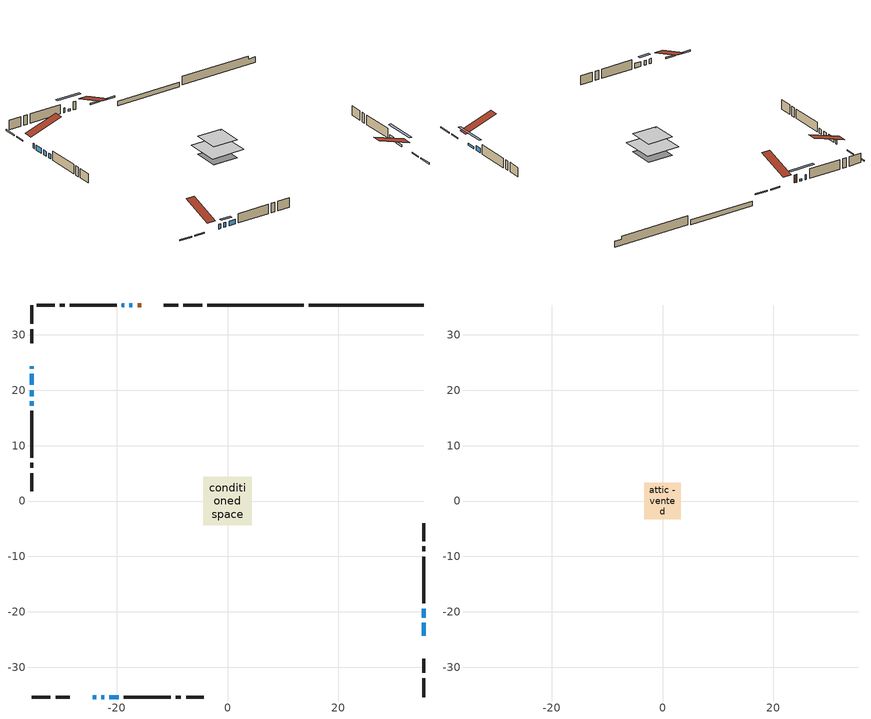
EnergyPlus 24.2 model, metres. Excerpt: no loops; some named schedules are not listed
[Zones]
conditioned space
 floor outside (Floor1 construction): -0.46,-0.46 -0.46,0.46 0.46,0.46 0.46,-0.46 z1.65
 floor adiabatic (Floor4 construction): -2.87,-2.87 -2.87,2.87 2.87,2.87 2.87,-2.87 z1.65
 floor adiabatic (AdiabaticFloorConstruction): -4.42,-4.42 -4.42,4.42 4.42,4.42 4.42,-4.42 z1.65
 floor foundation (Slab1 construction): -3.34,-3.34 -3.34,3.34 3.34,3.34 3.34,-3.34 z-0.61
 floor foundation (Slab2 construction): -2.87,-2.87 -2.87,2.87 2.87,2.87 2.87,-2.87 z-0.86
 wall outside (RimJoist1 construction): -4.56,35.4 -7.98,35.4 / -35.4,-35.4 -31.98,-35.4 / -35.4,35.4 -35.4,31.98 / 35.4,-35.4 35.4,-31.98 z1.65:1.95
 wall outside (RimJoist2 construction): -8.91,35.4 -11.48,35.4 / -31.05,-35.4 -28.48,-35.4 / -35.4,31.05 -35.4,28.48 / 35.4,-31.05 35.4,-28.48 z1.65:1.95
 wall outside (AdiabaticWallConstruction 1): -15.6,35.4 -16.24,35.4 z1.65:3.68
 wall outside (AdiabaticWallConstruction): -35.4,24.35 -35.4,23.89 / -35.4,22.97 -35.4,20.97 / 35.4,-21.09 35.4,-19.44 / -18.66,35.4 -19.05,35.4 / -24.35,-35.4 -23.74,-35.4 / -21.33,-35.4 -19.67,-35.4 / -35.4,20.05 -35.4,18.93 / -35.4,18 -35.4,17.22 z1.65:2.87; 35.4,-24.35 35.4,-22.02 / -17.17,35.4 -17.73,35.4 z1.65:2.21; -22.81,-35.4 -22.25,-35.4 z1.65:2.82
 wall outside (Wall1 construction): -19.98,35.4 -28.46,35.4 / -18.74,-35.4 -10.26,-35.4 / -35.4,16.29 -35.4,7.81 / 35.4,-18.51 35.4,-10.02 z1.65:4.09
 wall outside (Wall2 construction): -29.39,35.4 -30.31,35.4 / -9.33,-35.4 -8.42,-35.4 / -35.4,6.88 -35.4,5.96 / 35.4,-9.09 35.4,-8.18 z1.65:4.09
 wall outside (Wall3 construction): -31.24,35.4 -34.47,35.4 / -7.49,-35.4 -4.26,-35.4 / -35.4,5.04 -35.4,1.81 / 35.4,-7.25 35.4,-4.02 z1.65:4.09
 wall foundation (FoundationWall1 construction): 14.67,35.4,-0.61 14.67,35.4,1.65 33.32,35.4,1.65 33.32,35.4,0.87 35.4,35.4,0.87 35.4,35.4,-0.61
 wall foundation (FoundationWall2 construction): 13.74,35.4 -3.63,35.4 z-0.86:0.34
 window (WindowConstruction 8): -35.4,24.35 -35.4,23.9 z1.65:2.87
 window (WindowConstruction 7): -35.4,22.97 -35.4,20.97 z1.65:2.87
 window (WindowConstruction 9): 35.4,-24.35 35.4,-22.02 z1.65:2.21
 window (WindowConstruction 10): -17.17,35.4 -17.73,35.4 z1.65:2.21
 window (WindowConstruction): 35.4,-21.09 35.4,-19.44 z1.65:2.87
 window (WindowConstruction 1): -18.66,35.4 -19.05,35.4 z1.65:2.87
 window (WindowConstruction 2): -24.35,-35.4 -23.74,-35.4 z1.65:2.87
 window (WindowConstruction 3): -22.81,-35.4 -22.26,-35.4 z1.65:2.82
 window (WindowConstruction 4): -21.33,-35.4 -19.67,-35.4 z1.65:2.87
 window (WindowConstruction 5): -35.4,20.04 -35.4,18.93 z1.65:2.87
 window (WindowConstruction 6): -35.4,18 -35.4,17.22 z1.65:2.87
 door (Door): -15.61,35.4 -16.24,35.4 z1.65:3.68
 ceiling adiabatic (AdiabaticFloorConstruction): 4.42,-4.42 4.42,4.42 -4.42,4.42 -4.42,-4.42 z1.65
attic - vented
 floor to conditioned space (Floor2 construction Reversed): -3.34,-3.34 -3.34,3.34 3.34,3.34 3.34,-3.34 z4.09
 floor to conditioned space (Floor3 construction Reversed): -2.9,-2.9 -2.9,2.9 2.9,2.9 2.9,-2.9 z4.09
 roof outside (Roof1 construction): -14.68,35.4,4.09 -14.68,26.78,6.96 -12.4,26.78,6.96 -12.4,35.4,4.09; -25.28,-35.4,4.09 -25.28,-26.78,6.96 -27.55,-26.78,6.96 -27.55,-35.4,4.09; -35.4,25.28,4.09 -26.78,25.28,6.96 -26.78,27.55,6.96 -35.4,27.55,4.09; 35.4,-25.28,4.09 26.78,-25.28,6.96 26.78,-27.55,6.96 35.4,-27.55,4.09
shading: 35.4,-18.97 35.4,-27.4 36.01,-27.4 36.01,-18.97 z5.26; -20.78,35.4 -14.12,35.4 -14.12,36.01 -20.78,36.01 z5.26; -21.04,-35.4 -24.03,-35.4 -24.03,-36.01 -21.04,-36.01 z4.04
[Building]
Building 1: Terrain=Suburbs
[Site:Location]
Victoria Intl AP_BC: Latitude {deg}=48.65; Longitude {deg}=-123.43; Time Zone {hr}=-8; Elevation {m}=20; Keep Site Location Information=Yes
[Site:GroundTemperature:Shallow]
8.05499, 7.06759, 6.98852, 7.45709, 9.33813, 11.2104, 12.8336, 13.8618, 13.9492, 13.1129, 11.5311, 9.71625
[Site:WaterMainsTemperature]
Calculation Method=Schedule; Temperature Schedule=mains temperature schedule
[Material] Roughness=Rough; Thermal Absorptance=0.9
Name | Thickness {m} | Conductivity {W/m-K} | Density {kg/m3} | Specific Heat {J/kg-K} | Solar Absorptance | Visible Absorptance
asphalt or fiberglass shingles | 0.00635 | 0.162714 | 1121.4 | 1465.45 | 0.4 | 0.4
ceiling loosefill ins | 0.0846667 | 0.0480833 | 16.02 | 1046.75 | 0.7 | 0.7
ceiling stud and cavity | 0.1397 | 0.112058 | 65.682 | 1177.47 | 0.7 | 0.7
ceiling stud and cavity 1 | 0.1397 | 0.112375 | 65.682 | 1177.47 | 0.7 | 0.7
concrete 4.0 in. | 0.1016 | 1.803125 | 2242.8 | 837.4 | 0.7 | 0.7
concrete 8.0 in. | 0.2032 | 1.803125 | 2242.8 | 837.4 | 0.7 | 0.7
door material | 0.04445 | 0.053851 | 512.64 | 1214.23 | 0.7 | 0.7
exterior vertical ins | 0.0401387 | 0.029427 | 32.04 | 1214.23 | 0.7 | 0.7
exterior vertical ins 1 | 0.00108814 | 0.029427 | 32.04 | 1214.23 | 0.7 | 0.7
floor covering | 0.0127 | 0.0433444 | 54.468 | 1339.84 | 0.6 | 0.6
floor covering 1 | 0.0127 | 9.015625 | 54.468 | 1339.84 | 0.6 | 0.6
floor rigid ins | 0.051816 | 0.029427 | 32.04 | 1214.23 | 0.7 | 0.7
floor rigid ins 1; wall rigid ins | 0.512978 | 0.029427 | 32.04 | 1214.23 | 0.7 | 0.7
floor stud and cavity | 0.1397 | 0.578275 | 92.3553 | 1139.71 | 0.7 | 0.7
floor stud and cavity 1 | 0.0889 | 0.214658 | 50.32683 | 1063.81 | 0.7 | 0.7
floor stud and cavity 2 | 0.1397 | 1.75129 | 37.0049 | 1207.88 | 0.7 | 0.7
furniture material conditioned space 1 | 0.1524 | 0.115458 | 640.8 | 1214.23 | 0.6 | 0.6
gypsum board | 0.0127 | 0.160291 | 801 | 837.4 | 0.6 | 0.6
gypsum board 1 | 0.0127 | 0.160291 | 801 | 837.4 | 0.7 | 0.7
osb sheathing 0.5 in. | 0.0127 | 0.115458 | 512.64 | 1214.23 | 0.7 | 0.7
osb sheathing 0.75 in. | 0.01905 | 0.115458 | 512.64 | 1214.23 | 0.7 | 0.7
osb sheathing 2.0 in. | 0.0508 | 0.115458 | 512.64 | 1214.23 | 0.7 | 0.7
rim joist stud and cavity | 0.0508 | 0.0310355 | 125.044 | 1163.47 | 0.6 | 0.6
wall stud and cavity | 0.1397 | 0.104119 | 139.0536 | 1170.24 | 0.7 | 0.7
wall stud and cavity 1 | 0.1397 | 0.112378 | 139.0536 | 1170.24 | 0.7 | 0.7
wall stud and cavity 2 | 0.1397 | 0.102123 | 139.0536 | 1170.24 | 0.7 | 0.7
wall stud and cavity 3 | 0.0889 | 0.380278 | 52.3479 | 1209.89 | 0.7 | 0.7
wall stud and cavity 4 | 0.0889 | 0.391764 | 83.0341 | 1211.67 | 0.7 | 0.7
wood siding | 0.0254 | 0.102417 | 544.68 | 1172.36 | 0.4 | 0.4
wood siding 1; wood siding 2; wood siding 3 | 0.0254 | 0.102417 | 544.68 | 1172.36 | 0.7 | 0.7
[WindowMaterial:SimpleGlazingSystem]
Name | U-Factor {W/m2-K} | Solar Heat Gain Coefficient
WindowMaterial | 5.070454 | 0.65
WindowMaterial 1 | 5.39921 | 0.63
WindowMaterial 10 | 6.40989 | 0.57
WindowMaterial 2 | 5.38785 | 0.63
WindowMaterial 3 | 4.522527 | 0.66
WindowMaterial 4 | 4.0433 | 0.7
WindowMaterial 5 | 4.09497 | 0.69
WindowMaterial 6 | 4.83084 | 0.63
WindowMaterial 7 | 4.460069 | 0.69
WindowMaterial 8 | 3.30687 | 0.61
WindowMaterial 9 | 5.4946 | 0.63
[Construction]
AdiabaticFloorConstruction: floor stud and cavity 2, floor rigid ins 1, osb sheathing 0.75 in., floor covering
AdiabaticWallConstruction: wood siding 2, wall rigid ins, wall stud and cavity 3, gypsum board
AdiabaticWallConstruction 1: wood siding 3, wall rigid ins, wall stud and cavity 3, gypsum board
Door: door material
Floor1 construction: floor stud and cavity, floor rigid ins, osb sheathing 0.75 in., floor covering
Floor2 construction Reversed: gypsum board, ceiling stud and cavity, ceiling loosefill ins
Floor3 construction Reversed: gypsum board, ceiling stud and cavity 1, ceiling loosefill ins
Floor4 construction: floor stud and cavity 1, floor covering 1
FoundationWall1 construction: concrete 8.0 in., gypsum board 1
FoundationWall2 construction: concrete 8.0 in.
furniture construction conditioned space 1: furniture material conditioned space 1
PartitionWallConstruction: gypsum board, wall stud and cavity 4, gypsum board
RimJoist1 construction; RimJoist2 construction: wood siding 1, osb sheathing 2.0 in., rim joist stud and cavity
Roof1 construction: asphalt or fiberglass shingles
Slab1 construction; Slab2 construction: concrete 4.0 in.
Wall1 construction: wood siding, osb sheathing 0.5 in., wall stud and cavity, gypsum board
Wall2 construction: wood siding, osb sheathing 0.5 in., wall stud and cavity 1, gypsum board
Wall3 construction: wood siding, osb sheathing 0.5 in., wall stud and cavity 2, gypsum board
WindowConstruction: WindowMaterial
WindowConstruction 1: WindowMaterial 1
WindowConstruction 10: WindowMaterial 10
WindowConstruction 2: WindowMaterial 2
WindowConstruction 3: WindowMaterial 3
WindowConstruction 4: WindowMaterial 4
WindowConstruction 5: WindowMaterial 5
WindowConstruction 6: WindowMaterial 6
WindowConstruction 7: WindowMaterial 7
WindowConstruction 8: WindowMaterial 8
WindowConstruction 9: WindowMaterial 9
[Zone] Multiplier=1; Part of Total Floor Area=Yes
Name | Volume {m3}
attic - vented | 36.5447
conditioned space | 347.8
[Space]
Name | Zone | Volume {m3}
attic - vented 1 | attic - vented | 36.5447
conditioned space 1 | conditioned space | 347.8
[ZoneInfiltration:EffectiveLeakageArea]
infil attic - vented 1: Zone or Space=attic - vented 1; Schedule=Always On Discrete; Effective Air Leakage Area {cm2}=3481.78; Stack Coefficient=0.000199827; Wind Coefficient=9.55097e-06
[ZoneMixing]
whole house fan mix: Zone or Space=attic - vented; Schedule=Always On Continuous; Design Flow Rate Calculation Method=Flow/Zone; Design Flow Rate {m3/s}=0; Source Zone or Space=conditioned space
[SurfaceProperty:ExposedFoundationPerimeter] Exposed Perimeter Calculation Method=TotalExposedPerimeter
Name | Total Exposed Perimeter {m}
Slab1 | 20.726
Slab2 | 17.374
[InternalMass] Zone or ZoneList=conditioned space; Space or SpaceList=conditioned space 1
Name | Construction | Surface Area {m2}
furniture mass conditioned space 1 | furniture construction conditioned space 1 | 75.8278
partition wall mass | PartitionWallConstruction | 156.649
[Lights]
interior lighting: Zone or ZoneList or Space or SpaceList=conditioned space 1; Schedule=interior lighting schedule; Design Level Calculation Method=LightingLevel; Lighting Level {W}=343.2; Return Air Fraction=0; Fraction Radiant=0.6; Fraction Visible=0.2; Fraction Replaceable=1
[People]
occupants: Zone or ZoneList or Space or SpaceList=conditioned space 1; Number of People Schedule=occupants schedule; Number of People Calculation Method=People; Number of People=3; Fraction Radiant=0.314171; Sensible Heat Fraction=0.56303; Activity Level Schedule=occupants activity schedule; Carbon Dioxide Generation Rate {m3/s-W}=0; Enable ASHRAE 55 Comfort Warnings=No; Mean Radiant Temperature Calculation Type=EnclosureAveraged
[ElectricEquipment] Zone or ZoneList or Space or SpaceList=conditioned space 1; Design Level Calculation Method=EquipmentLevel
Name | Schedule | Design Level {W} | Fraction Latent | Fraction Radiant | Fraction Lost
clothes dryer | clothes dryer schedule | 140.772 | 0.015 | 0.081 | 0.85
clothes washer | clothes washer schedule | 32.1985 | 0.03 | 0.162 | 0.7
cooking range | cooking range schedule | 215.147 | 0.08 | 0.432 | 0.2
dishwasher | dishwasher schedule | 66.8632 | 0.3 | 0.18 | 0.4
fridge | fridge schedule | 72.9452 | 0 | 0.6 | 0
mech vent house fan | mech vent house fan schedule | 1.1875 | 0 | 0 | 1
mech vent house fan cfis | mech vent house fan cfis schedule | 0 | 0 | 0 | 0
misc plug loads | misc plug loads schedule | 494.7 | 0.045 | 0.513 | 0.1
whole house fan | Always On Discrete | 0 | 0 | 0 | 1
[OtherEquipment] Zone or ZoneList or Space or SpaceList=conditioned space 1; Design Level Calculation Method=EquipmentLevel
Name | Fuel Type | Schedule | Design Level {W} | Fraction Latent | Fraction Radiant | Fraction Lost
clothes dryer 1 | Electricity | clothes dryer schedule | 0 | 0.015 | 0.081 | 0.85
cooking range 1 | Electricity | cooking range schedule | 0 | 0.08 | 0.432 | 0.2
general water use latent | None | general water use schedule | 62.594 | 1 | 0 | 0
general water use sensible | None | general water use schedule | -61.6891 | 0 | 0.6 | 0
mech vent house fan latent load | None | Always On Discrete | 0 | 1 | 0 | 0
mech vent house fan sensible load | None | Always On Discrete | 0 | 0 | 0 | 0
water heater energy adjustment1 | Electricity | Always On Discrete | 0.01 | 0 | 0 | 1
[ZoneInfiltration:DesignFlowRate] Zone or ZoneList or Space or SpaceList=conditioned space 1; Schedule=Always On Discrete; Design Flow Rate Calculation Method=Flow/Zone; Design Flow Rate {m3/s}=0
infil flow; natural vent flow; whole house fan flow
[ZoneControl:Thermostat]
conditioned space Thermostat: Zone or ZoneList=conditioned space; Control Type Schedule=conditioned space Thermostat Schedule; Control 1=conditioned space temperature setpoint; Temperature Difference Between Cutout And Setpoint {deltaC}=0
[ThermostatSetpoint:DualSetpoint]
conditioned space temperature setpoint: Heating Setpoint Temperature Schedule=heating setpoint; Cooling Setpoint Temperature Schedule=cooling setpoint
[Zone equipment]
conditioned space: electric baseboard
[Foundation:Kiva] Initial Indoor Air Temperature {C}=18; Wall Depth Below Slab {m}=0.2032; Custom Block Z Position 1 {m}=0
Name | Wall Height Above Grade {m} | Custom Block Material Name 1 | Custom Block Depth 1 {m} | Custom Block X Position 1 {m}
Foundation Kiva 1 | 1.65 | exterior vertical ins | 2.26 | 0.2159
Foundation Kiva 2 | 0.340004 | exterior vertical ins 1 | 1.2 | 0.2032
[Foundation:Kiva:Settings]
Soil Conductivity {W/m-K}=0.849921; Soil Density {kg/m3}=1842.3; Soil Specific Heat {J/kg-K}=418.7; Ground Solar Absorptivity=0.9; Ground Thermal Absorptivity=0.9; Ground Surface Roughness {m}=0.03; Far-Field Width {m}=40; Deep-Ground Boundary Condition=ZeroFlux; Deep-Ground Depth {m}=40; Minimum Cell Dimension {m}=0.2; Maximum Cell Growth Coefficient=3; Simulation Timestep=Timestep
[Exterior:Lights]
exterior lighting: Schedule=exterior lighting schedule; Design Level {W}=75.6
[EnergyManagementSystem:Sensor] Output:Variable or Output:Meter Index Key=conditioned space
Name | Output:Variable or Output:Meter
conditioned_space_clg_unmet_s | Zone Cooling Setpoint Not Met Time
conditioned_space_htg_unmet_s | Zone Heating Setpoint Not Met Time
fridge_tin_s; tin_s; tin_s_1 | Zone Mean Air Temperature
tout_s | Zone Outdoor Air Drybulb Temperature
win_s | Zone Air Humidity Ratio
[Schedule:Constant]
Name | Hourly Value
Always On Continuous; mech vent house fan schedule; mech vent house fan cfis schedule; Always On Discrete | 1
occupants activity schedule | 117.228
fridge schedule | 0
[Schedule:Week:Daily]
interior lighting schedule Week Rule - Jan1-Jan27: interior lighting schedule day, interior lighting schedule day, interior lighting schedule day, interior lighting schedule day, interior lighting schedule day, interior lighting schedule day, interior lighting schedule day, interior lighting schedule default day, interior lighting schedule default day, interior lighting schedule default day, interior lighting schedule default day, interior lighting schedule default day
interior lighting schedule Week Rule - Jan28-Feb3: interior lighting schedule day, interior lighting schedule day, interior lighting schedule day, interior lighting schedule day, interior lighting schedule day 1, interior lighting schedule day 1, interior lighting schedule day 1, interior lighting schedule default day, interior lighting schedule default day, interior lighting schedule default day, interior lighting schedule default day, interior lighting schedule default day
interior lighting schedule Week Rule - Feb4-Feb24: interior lighting schedule day 1, interior lighting schedule day 1, interior lighting schedule day 1, interior lighting schedule day 1, interior lighting schedule day 1, interior lighting schedule day 1, interior lighting schedule day 1, interior lighting schedule default day, interior lighting schedule default day, interior lighting schedule default day, interior lighting schedule default day, interior lighting schedule default day
interior lighting schedule Week Rule - Feb25-Mar3: interior lighting schedule day 1, interior lighting schedule day 1, interior lighting schedule day 1, interior lighting schedule day 1, interior lighting schedule day 2, interior lighting schedule day 2, interior lighting schedule day 2, interior lighting schedule default day, interior lighting schedule default day, interior lighting schedule default day, interior lighting schedule default day, interior lighting schedule default day
interior lighting schedule Week Rule - Mar4-Mar31: interior lighting schedule day 2, interior lighting schedule day 2, interior lighting schedule day 2, interior lighting schedule day 2, interior lighting schedule day 2, interior lighting schedule day 2, interior lighting schedule day 2, interior lighting schedule default day, interior lighting schedule default day, interior lighting schedule default day, interior lighting schedule default day, interior lighting schedule default day
interior lighting schedule Week Rule - Apr1-Apr28: interior lighting schedule day 3, interior lighting schedule day 3, interior lighting schedule day 3, interior lighting schedule day 3, interior lighting schedule day 3, interior lighting schedule day 3, interior lighting schedule day 3, interior lighting schedule default day, interior lighting schedule default day, interior lighting schedule default day, interior lighting schedule default day, interior lighting schedule default day
interior lighting schedule Week Rule - Apr29-May5: interior lighting schedule day 3, interior lighting schedule day 3, interior lighting schedule day 4, interior lighting schedule day 4, interior lighting schedule day 4, interior lighting schedule day 4, interior lighting schedule day 4, interior lighting schedule default day, interior lighting schedule default day, interior lighting schedule default day, interior lighting schedule default day, interior lighting schedule default day
interior lighting schedule Week Rule - May6-May26: interior lighting schedule day 4, interior lighting schedule day 4, interior lighting schedule day 4, interior lighting schedule day 4, interior lighting schedule day 4, interior lighting schedule day 4, interior lighting schedule day 4, interior lighting schedule default day, interior lighting schedule default day, interior lighting schedule default day, interior lighting schedule default day, interior lighting schedule default day
interior lighting schedule Week Rule - May27-Jun2: interior lighting schedule day 4, interior lighting schedule day 4, interior lighting schedule day 4, interior lighting schedule day 4, interior lighting schedule day 4, interior lighting schedule day 5, interior lighting schedule day 5, interior lighting schedule default day, interior lighting schedule default day, interior lighting schedule default day, interior lighting schedule default day, interior lighting schedule default day
interior lighting schedule Week Rule - Jun3-Jun30: interior lighting schedule day 5, interior lighting schedule day 5, interior lighting schedule day 5, interior lighting schedule day 5, interior lighting schedule day 5, interior lighting schedule day 5, interior lighting schedule day 5, interior lighting schedule default day, interior lighting schedule default day, interior lighting schedule default day, interior lighting schedule default day, interior lighting schedule default day
interior lighting schedule Week Rule - Jul1-Jul28: interior lighting schedule day 6, interior lighting schedule day 6, interior lighting schedule day 6, interior lighting schedule day 6, interior lighting schedule day 6, interior lighting schedule day 6, interior lighting schedule day 6, interior lighting schedule default day, interior lighting schedule default day, interior lighting schedule default day, interior lighting schedule default day, interior lighting schedule default day
interior lighting schedule Week Rule - Jul29-Aug4: interior lighting schedule day 6, interior lighting schedule day 6, interior lighting schedule day 6, interior lighting schedule day 7, interior lighting schedule day 7, interior lighting schedule day 7, interior lighting schedule day 7, interior lighting schedule default day, interior lighting schedule default day, interior lighting schedule default day, interior lighting schedule default day, interior lighting schedule default day
interior lighting schedule Week Rule - Aug5-Aug25: interior lighting schedule day 7, interior lighting schedule day 7, interior lighting schedule day 7, interior lighting schedule day 7, interior lighting schedule day 7, interior lighting schedule day 7, interior lighting schedule day 7, interior lighting schedule default day, interior lighting schedule default day, interior lighting schedule default day, interior lighting schedule default day, interior lighting schedule default day
interior lighting schedule Week Rule - Aug26-Sep1: interior lighting schedule day 7, interior lighting schedule day 7, interior lighting schedule day 7, interior lighting schedule day 7, interior lighting schedule day 7, interior lighting schedule day 7, interior lighting schedule day 8, interior lighting schedule default day, interior lighting schedule default day, interior lighting schedule default day, interior lighting schedule default day, interior lighting schedule default day
interior lighting schedule Week Rule - Sep2-Sep29: interior lighting schedule day 8, interior lighting schedule day 8, interior lighting schedule day 8, interior lighting schedule day 8, interior lighting schedule day 8, interior lighting schedule day 8, interior lighting schedule day 8, interior lighting schedule default day, interior lighting schedule default day, interior lighting schedule default day, interior lighting schedule default day, interior lighting schedule default day
interior lighting schedule Week Rule - Sep30-Oct6: interior lighting schedule day 8, interior lighting schedule day 9, interior lighting schedule day 9, interior lighting schedule day 9, interior lighting schedule day 9, interior lighting schedule day 9, interior lighting schedule day 9, interior lighting schedule default day, interior lighting schedule default day, interior lighting schedule default day, interior lighting schedule default day, interior lighting schedule default day
interior lighting schedule Week Rule - Oct7-Oct27: interior lighting schedule day 9, interior lighting schedule day 9, interior lighting schedule day 9, interior lighting schedule day 9, interior lighting schedule day 9, interior lighting schedule day 9, interior lighting schedule day 9, interior lighting schedule default day, interior lighting schedule default day, interior lighting schedule default day, interior lighting schedule default day, interior lighting schedule default day
interior lighting schedule Week Rule - Oct28-Nov3: interior lighting schedule day 9, interior lighting schedule day 9, interior lighting schedule day 9, interior lighting schedule day 9, interior lighting schedule day 10, interior lighting schedule day 10, interior lighting schedule day 10, interior lighting schedule default day, interior lighting schedule default day, interior lighting schedule default day, interior lighting schedule default day, interior lighting schedule default day
interior lighting schedule Week Rule - Nov4-Nov24: interior lighting schedule day 10, interior lighting schedule day 10, interior lighting schedule day 10, interior lighting schedule day 10, interior lighting schedule day 10, interior lighting schedule day 10, interior lighting schedule day 10, interior lighting schedule default day, interior lighting schedule default day, interior lighting schedule default day, interior lighting schedule default day, interior lighting schedule default day
interior lighting schedule Week Rule - Nov25-Dec1: interior lighting schedule day 10, interior lighting schedule day 10, interior lighting schedule day 10, interior lighting schedule day 10, interior lighting schedule day 10, interior lighting schedule day 10, interior lighting schedule day 11, interior lighting schedule default day, interior lighting schedule default day, interior lighting schedule default day, interior lighting schedule default day, interior lighting schedule default day
interior lighting schedule Week Rule - Dec2-Dec31: interior lighting schedule day 11, interior lighting schedule day 11, interior lighting schedule day 11, interior lighting schedule day 11, interior lighting schedule day 11, interior lighting schedule day 11, interior lighting schedule day 11, interior lighting schedule default day, interior lighting schedule default day, interior lighting schedule default day, interior lighting schedule default day, interior lighting schedule default day
occupants schedule Week Rule - Jan1-Dec31: occupants schedule day, occupants schedule day, occupants schedule day, occupants schedule day, occupants schedule day, occupants schedule day, occupants schedule day, occupants schedule default day, occupants schedule default day, occupants schedule default day, occupants schedule default day, occupants schedule default day
clothes dryer schedule Week Rule - Jan1-Dec31: clothes dryer schedule day, clothes dryer schedule day, clothes dryer schedule day, clothes dryer schedule day, clothes dryer schedule day, clothes dryer schedule day, clothes dryer schedule day, clothes dryer schedule default day, clothes dryer schedule default day, clothes dryer schedule default day, clothes dryer schedule default day, clothes dryer schedule default day
clothes washer schedule Week Rule - Jan1-Dec31: clothes washer schedule day, clothes washer schedule day, clothes washer schedule day, clothes washer schedule day, clothes washer schedule day, clothes washer schedule day, clothes washer schedule day, clothes washer schedule default day, clothes washer schedule default day, clothes washer schedule default day, clothes washer schedule default day, clothes washer schedule default day
cooking range schedule Week Rule - Jan1-Dec31: cooking range schedule day, cooking range schedule day, cooking range schedule day, cooking range schedule day, cooking range schedule day, cooking range schedule day, cooking range schedule day, cooking range schedule default day, cooking range schedule default day, cooking range schedule default day, cooking range schedule default day, cooking range schedule default day
dishwasher schedule Week Rule - Jan1-Dec31: dishwasher schedule day, dishwasher schedule day, dishwasher schedule day, dishwasher schedule day, dishwasher schedule day, dishwasher schedule day, dishwasher schedule day, dishwasher schedule default day, dishwasher schedule default day, dishwasher schedule default day, dishwasher schedule default day, dishwasher schedule default day
misc plug loads schedule Week Rule - Jan1-Dec31: misc plug loads schedule day, misc plug loads schedule day, misc plug loads schedule day, misc plug loads schedule day, misc plug loads schedule day, misc plug loads schedule day, misc plug loads schedule day, misc plug loads schedule default day, misc plug loads schedule default day, misc plug loads schedule default day, misc plug loads schedule default day, misc plug loads schedule default day
general water use schedule Week Rule - Jan1-Dec31: general water use schedule day, general water use schedule day, general water use schedule day, general water use schedule day, general water use schedule day, general water use schedule day, general water use schedule day, general water use schedule default day, general water use schedule default day, general water use schedule default day, general water use schedule default day, general water use schedule default day
exterior lighting schedule Week Rule - Jan1-Jan27: exterior lighting schedule day, exterior lighting schedule day, exterior lighting schedule day, exterior lighting schedule day, exterior lighting schedule day, exterior lighting schedule day, exterior lighting schedule day, exterior lighting schedule default day, exterior lighting schedule default day, exterior lighting schedule default day, exterior lighting schedule default day, exterior lighting schedule default day
exterior lighting schedule Week Rule - Jan28-Feb3: exterior lighting schedule day, exterior lighting schedule day, exterior lighting schedule day, exterior lighting schedule day, exterior lighting schedule day 1, exterior lighting schedule day 1, exterior lighting schedule day 1, exterior lighting schedule default day, exterior lighting schedule default day, exterior lighting schedule default day, exterior lighting schedule default day, exterior lighting schedule default day
exterior lighting schedule Week Rule - Feb4-Feb24: exterior lighting schedule day 1, exterior lighting schedule day 1, exterior lighting schedule day 1, exterior lighting schedule day 1, exterior lighting schedule day 1, exterior lighting schedule day 1, exterior lighting schedule day 1, exterior lighting schedule default day, exterior lighting schedule default day, exterior lighting schedule default day, exterior lighting schedule default day, exterior lighting schedule default day
exterior lighting schedule Week Rule - Feb25-Mar3: exterior lighting schedule day 1, exterior lighting schedule day 1, exterior lighting schedule day 1, exterior lighting schedule day 1, exterior lighting schedule day 2, exterior lighting schedule day 2, exterior lighting schedule day 2, exterior lighting schedule default day, exterior lighting schedule default day, exterior lighting schedule default day, exterior lighting schedule default day, exterior lighting schedule default day
exterior lighting schedule Week Rule - Mar4-Mar31: exterior lighting schedule day 2, exterior lighting schedule day 2, exterior lighting schedule day 2, exterior lighting schedule day 2, exterior lighting schedule day 2, exterior lighting schedule day 2, exterior lighting schedule day 2, exterior lighting schedule default day, exterior lighting schedule default day, exterior lighting schedule default day, exterior lighting schedule default day, exterior lighting schedule default day
exterior lighting schedule Week Rule - Apr1-Apr28: exterior lighting schedule day 3, exterior lighting schedule day 3, exterior lighting schedule day 3, exterior lighting schedule day 3, exterior lighting schedule day 3, exterior lighting schedule day 3, exterior lighting schedule day 3, exterior lighting schedule default day, exterior lighting schedule default day, exterior lighting schedule default day, exterior lighting schedule default day, exterior lighting schedule default day
exterior lighting schedule Week Rule - Apr29-May5: exterior lighting schedule day 3, exterior lighting schedule day 3, exterior lighting schedule day 4, exterior lighting schedule day 4, exterior lighting schedule day 4, exterior lighting schedule day 4, exterior lighting schedule day 4, exterior lighting schedule default day, exterior lighting schedule default day, exterior lighting schedule default day, exterior lighting schedule default day, exterior lighting schedule default day
exterior lighting schedule Week Rule - May6-May26: exterior lighting schedule day 4, exterior lighting schedule day 4, exterior lighting schedule day 4, exterior lighting schedule day 4, exterior lighting schedule day 4, exterior lighting schedule day 4, exterior lighting schedule day 4, exterior lighting schedule default day, exterior lighting schedule default day, exterior lighting schedule default day, exterior lighting schedule default day, exterior lighting schedule default day
exterior lighting schedule Week Rule - May27-Jun2: exterior lighting schedule day 4, exterior lighting schedule day 4, exterior lighting schedule day 4, exterior lighting schedule day 4, exterior lighting schedule day 4, exterior lighting schedule day 5, exterior lighting schedule day 5, exterior lighting schedule default day, exterior lighting schedule default day, exterior lighting schedule default day, exterior lighting schedule default day, exterior lighting schedule default day
exterior lighting schedule Week Rule - Jun3-Jun30: exterior lighting schedule day 5, exterior lighting schedule day 5, exterior lighting schedule day 5, exterior lighting schedule day 5, exterior lighting schedule day 5, exterior lighting schedule day 5, exterior lighting schedule day 5, exterior lighting schedule default day, exterior lighting schedule default day, exterior lighting schedule default day, exterior lighting schedule default day, exterior lighting schedule default day
exterior lighting schedule Week Rule - Jul1-Jul28: exterior lighting schedule day 6, exterior lighting schedule day 6, exterior lighting schedule day 6, exterior lighting schedule day 6, exterior lighting schedule day 6, exterior lighting schedule day 6, exterior lighting schedule day 6, exterior lighting schedule default day, exterior lighting schedule default day, exterior lighting schedule default day, exterior lighting schedule default day, exterior lighting schedule default day
exterior lighting schedule Week Rule - Jul29-Aug4: exterior lighting schedule day 6, exterior lighting schedule day 6, exterior lighting schedule day 6, exterior lighting schedule day 7, exterior lighting schedule day 7, exterior lighting schedule day 7, exterior lighting schedule day 7, exterior lighting schedule default day, exterior lighting schedule default day, exterior lighting schedule default day, exterior lighting schedule default day, exterior lighting schedule default day
exterior lighting schedule Week Rule - Aug5-Aug25: exterior lighting schedule day 7, exterior lighting schedule day 7, exterior lighting schedule day 7, exterior lighting schedule day 7, exterior lighting schedule day 7, exterior lighting schedule day 7, exterior lighting schedule day 7, exterior lighting schedule default day, exterior lighting schedule default day, exterior lighting schedule default day, exterior lighting schedule default day, exterior lighting schedule default day
exterior lighting schedule Week Rule - Aug26-Sep1: exterior lighting schedule day 7, exterior lighting schedule day 7, exterior lighting schedule day 7, exterior lighting schedule day 7, exterior lighting schedule day 7, exterior lighting schedule day 7, exterior lighting schedule day 8, exterior lighting schedule default day, exterior lighting schedule default day, exterior lighting schedule default day, exterior lighting schedule default day, exterior lighting schedule default day
exterior lighting schedule Week Rule - Sep2-Sep29: exterior lighting schedule day 8, exterior lighting schedule day 8, exterior lighting schedule day 8, exterior lighting schedule day 8, exterior lighting schedule day 8, exterior lighting schedule day 8, exterior lighting schedule day 8, exterior lighting schedule default day, exterior lighting schedule default day, exterior lighting schedule default day, exterior lighting schedule default day, exterior lighting schedule default day
exterior lighting schedule Week Rule - Sep30-Oct6: exterior lighting schedule day 8, exterior lighting schedule day 9, exterior lighting schedule day 9, exterior lighting schedule day 9, exterior lighting schedule day 9, exterior lighting schedule day 9, exterior lighting schedule day 9, exterior lighting schedule default day, exterior lighting schedule default day, exterior lighting schedule default day, exterior lighting schedule default day, exterior lighting schedule default day
[Schedule:Year]
interior lighting schedule: interior lighting schedule Week Rule - Jan1-Jan27, 1, 1, 1, 27, interior lighting schedule Week Rule - Jan28-Feb3, 1, 28, 2, 3, interior lighting schedule Week Rule - Feb4-Feb24, 2, 4, 2, 24, interior lighting schedule Week Rule - Feb25-Mar3, 2, 25, 3, 3, interior lighting schedule Week Rule - Mar4-Mar31, 3, 4, 3, 31, interior lighting schedule Week Rule - Apr1-Apr28, 4, 1, 4, 28, interior lighting schedule Week Rule - Apr29-May5, 4, 29, 5, 5, interior lighting schedule Week Rule - May6-May26, 5, 6, 5, 26, interior lighting schedule Week Rule - May27-Jun2, 5, 27, 6, 2, interior lighting schedule Week Rule - Jun3-Jun30, 6, 3, 6, 30, interior lighting schedule Week Rule - Jul1-Jul28, 7, 1, 7, 28, interior lighting schedule Week Rule - Jul29-Aug4, 7, 29, 8, 4, interior lighting schedule Week Rule - Aug5-Aug25, 8, 5, 8, 25, interior lighting schedule Week Rule - Aug26-Sep1, 8, 26, 9, 1, interior lighting schedule Week Rule - Sep2-Sep29, 9, 2, 9, 29, interior lighting schedule Week Rule - Sep30-Oct6, 9, 30, 10, 6, interior lighting schedule Week Rule - Oct7-Oct27, 10, 7, 10, 27, interior lighting schedule Week Rule - Oct28-Nov3, 10, 28, 11, 3, interior lighting schedule Week Rule - Nov4-Nov24, 11, 4, 11, 24, interior lighting schedule Week Rule - Nov25-Dec1, 11, 25, 12, 1, interior lighting schedule Week Rule - Dec2-Dec31, 12, 2, 12, 31
occupants schedule: occupants schedule Week Rule - Jan1-Dec31, 1, 1, 12, 31
clothes dryer schedule: clothes dryer schedule Week Rule - Jan1-Dec31, 1, 1, 12, 31
clothes washer schedule: clothes washer schedule Week Rule - Jan1-Dec31, 1, 1, 12, 31
cooking range schedule: cooking range schedule Week Rule - Jan1-Dec31, 1, 1, 12, 31
dishwasher schedule: dishwasher schedule Week Rule - Jan1-Dec31, 1, 1, 12, 31
misc plug loads schedule: misc plug loads schedule Week Rule - Jan1-Dec31, 1, 1, 12, 31
general water use schedule: general water use schedule Week Rule - Jan1-Dec31, 1, 1, 12, 31
exterior lighting schedule: exterior lighting schedule Week Rule - Jan1-Jan27, 1, 1, 1, 27, exterior lighting schedule Week Rule - Jan28-Feb3, 1, 28, 2, 3, exterior lighting schedule Week Rule - Feb4-Feb24, 2, 4, 2, 24, exterior lighting schedule Week Rule - Feb25-Mar3, 2, 25, 3, 3, exterior lighting schedule Week Rule - Mar4-Mar31, 3, 4, 3, 31, exterior lighting schedule Week Rule - Apr1-Apr28, 4, 1, 4, 28, exterior lighting schedule Week Rule - Apr29-May5, 4, 29, 5, 5, exterior lighting schedule Week Rule - May6-May26, 5, 6, 5, 26, exterior lighting schedule Week Rule - May27-Jun2, 5, 27, 6, 2, exterior lighting schedule Week Rule - Jun3-Jun30, 6, 3, 6, 30, exterior lighting schedule Week Rule - Jul1-Jul28, 7, 1, 7, 28, exterior lighting schedule Week Rule - Jul29-Aug4, 7, 29, 8, 4, exterior lighting schedule Week Rule - Aug5-Aug25, 8, 5, 8, 25, exterior lighting schedule Week Rule - Aug26-Sep1, 8, 26, 9, 1, exterior lighting schedule Week Rule - Sep2-Sep29, 9, 2, 9, 29, exterior lighting schedule Week Rule - Sep30-Oct6, 9, 30, 10, 6, exterior lighting schedule Week Rule - Oct7-Oct27, 10, 7, 10, 27, exterior lighting schedule Week Rule - Oct28-Nov3, 10, 28, 11, 3, exterior lighting schedule Week Rule - Nov4-Nov24, 11, 4, 11, 24, exterior lighting schedule Week Rule - Nov25-Dec1, 11, 25, 12, 1, exterior lighting schedule Week Rule - Dec2-Dec31, 12, 2, 12, 31
[Schedule:Compact]
conditioned space Thermostat Schedule: Through: 12/31, For: AllDays, Until: 24:00, 4
mains temperature schedule: Through: 01/01, For: AllDays, Until: 24:00, 11.3917, Through: 01/02, For: AllDays, Until: 24:00, 11.3578, Through: 01/03, For: AllDays, Until: 24:00, 11.3239, Through: 01/04, For: AllDays, Until: 24:00, 11.2911, Through: 01/05, For: AllDays, Until: 24:00, 11.2594, Through: 01/06, For: AllDays, Until: 24:00, 11.2278, Through: 01/07, For: AllDays, Until: 24:00, 11.1972, Through: 01/08, For: AllDays, Until: 24:00, 11.1672, Through: 01/09, For: AllDays, Until: 24:00, 11.1378, Through: 01/10, For: AllDays, Until: 24:00, 11.1094, Through: 01/11, For: AllDays, Until: 24:00, 11.0817, Through: 01/12, For: AllDays, Until: 24:00, 11.0544, Through: 01/13, For: AllDays, Until: 24:00, 11.0283, Through: 01/14, For: AllDays, Until: 24:00, 11.0028, Through: 01/15, For: AllDays, Until: 24:00, 10.9778, Through: 01/16, For: AllDays, Until: 24:00, 10.9539, Through: 01/17, For: AllDays, Until: 24:00, 10.9311, Through: 01/18, For: AllDays, Until: 24:00, 10.9089, Through: 01/19, For: AllDays, Until: 24:00, 10.8872, Through: 01/20, For: AllDays, Until: 24:00, 10.8661, Through: 01/21, For: AllDays, Until: 24:00, 10.8467, Through: 01/22, For: AllDays, Until: 24:00, 10.8272, Through: 01/23, For: AllDays, Until: 24:00, 10.8089, Through: 01/24, For: AllDays, Until: 24:00, 10.7917, Through: 01/25, For: AllDays, Until: 24:00, 10.775, Through: 01/26, For: AllDays, Until: 24:00, 10.7594, Through: 01/27, For: AllDays, Until: 24:00, 10.7444, Through: 01/28, For: AllDays, Until: 24:00, 10.7306, Through: 01/29, For: AllDays, Until: 24:00, 10.7172, Through: 01/30, For: AllDays, Until: 24:00, 10.705, Through: 01/31, For: AllDays, Until: 24:00, 10.6933, Through: 02/01, For: AllDays, Until: 24:00, 10.6828, Through: 02/02, For: AllDays, Until: 24:00, 10.6733, Through: 02/03, For: AllDays, Until: 24:00, 10.6644, Through: 02/04, For: AllDays, Until: 24:00, 10.6567, Through: 02/05, For: AllDays, Until: 24:00, 10.6494, Through: 02/06, For: AllDays, Until: 24:00, 10.6433, Through: 02/07, For: AllDays, Until: 24:00, 10.6378, Through: 02/08, For: AllDays, Until: 24:00, 10.6333, Through: 02/09, For: AllDays, Until: 24:00, 10.63, Through: 02/10, For: AllDays, Until: 24:00, 10.6272, Through: 02/11, For: AllDays, Until: 24:00, 10.6256, Through: 02/12, For: AllDays, Until: 24:00, 10.625, Through: 02/13, For: AllDays, Until: 24:00, 10.625, Through: 02/14, For: AllDays, Until: 24:00, 10.6256, Through: 02/15, For: AllDays, Until: 24:00, 10.6278, Through: 02/16, For: AllDays, Until: 24:00, 10.63, Through: 02/17, For: AllDays, Until: 24:00, 10.6339, Through: 02/18, For: AllDays, Until: 24:00, 10.6383, Through: 02/19, For: AllDays, Until: 24:00, 10.6439, Through: 02/20, For: AllDays, Until: 24:00, 10.65, Through: 02/21, For: AllDays, Until: 24:00, 10.6572, Through: 02/22, For: AllDays, Until: 24:00, 10.665, Through: 02/23, For: AllDays, Until: 24:00, 10.6739, Through: 02/24, For: AllDays, Until: 24:00, 10.6839, Through: 02/25, For: AllDays, Until: 24:00, 10.6944, Through: 02/26, For: AllDays, Until: 24:00, 10.7056, Through: 02/27, For: AllDays, Until: 24:00, 10.7183, Through: 02/28, For: AllDays, Until: 24:00, 10.7311, Through: 03/01, For: AllDays, Until: 24:00, 10.7456, Through: 03/02, For: AllDays, Until: 24:00, 10.7606, Through: 03/03, For: AllDays, Until: 24:00, 10.7761, Through: 03/04, For: AllDays, Until: 24:00, 10.7928, Through: 03/05, For: AllDays, Until: 24:00, 10.81, Through: 03/06, For: AllDays, Until: 24:00, 10.8283, Through: 03/07, For: AllDays, Until: 24:00, 10.8478, Through: 03/08, For: AllDays, Until: 24:00, 10.8678, Through: 03/09, For: AllDays, Until: 24:00, 10.8883, Through: 03/10, For: AllDays, Until: 24:00, 10.91, Through: 03/11, For: AllDays, Until: 24:00, 10.9322, Through: 03/12, For: AllDays, Until: 24:00, 10.9556, Through: 03/13, For: AllDays, Until: 24:00, 10.9794, Through: 03/14, For: AllDays, Until: 24:00, 11.0044, Through: 03/15, For: AllDays, Until: 24:00, 11.03, Through: 03/16, For: AllDays, Until: 24:00, 11.0561, Through: 03/17, For: AllDays, Until: 24:00, 11.0833, Through: 03/18, For: AllDays, Until: 24:00, 11.1111, Through: 03/19, For: AllDays, Until: 24:00, 11.1394, Through: 03/20, For: AllDays, Until: 24:00, 11.1689, Through: 03/21, For: AllDays, Until: 24:00, 11.1989, Through: 03/22, For: AllDays, Until: 24:00, 11.2294, Through: 03/23, For: AllDays, Until: 24:00, 11.2611, Through: 03/24, For: AllDays, Until: 24:00, 11.2933, Through: 03/25, For: AllDays, Until: 24:00, 11.3261, Through: 03/26, For: AllDays, Until: 24:00, 11.36, Through: 03/27, For: AllDays, Until: 24:00, 11.3939, Through: 03/28, For: AllDays, Until: 24:00, 11.4289, Through: 03/29, For: AllDays, Until: 24:00, 11.4644, Through: 03/30, For: AllDays, Until: 24:00, 11.5006, Through: 03/31, For: AllDays, Until: 24:00, 11.5372, Through: 04/01, For: AllDays, Until: 24:00, 11.5744, Through: 04/02, For: AllDays, Until: 24:00, 11.6128, Through: 04/03, For: AllDays, Until: 24:00, 11.6511, Through: 04/04, For: AllDays, Until: 24:00, 11.6906, Through: 04/05, For: AllDays, Until: 24:00, 11.7306, Through: 04/06, For: AllDays, Until: 24:00, 11.7706, Through: 04/07, For: AllDays, Until: 24:00, 11.8117, Through: 04/08, For: AllDays, Until: 24:00, 11.8528, Through: 04/09, For: AllDays, Until: 24:00, 11.895, Through: 04/10, For: AllDays, Until: 24:00, 11.9372, Through: 04/11, For: AllDays, Until: 24:00, 11.9806, Through: 04/12, For: AllDays, Until: 24:00, 12.0239, Through: 04/13, For: AllDays, Until: 24:00, 12.0678, Through: 04/14, For: AllDays, Until: 24:00, 12.1122, Through: 04/15, For: AllDays, Until: 24:00, 12.1572, Through: 04/16, For: AllDays, Until: 24:00, 12.2022, Through: 04/17, For: AllDays, Until: 24:00, 12.2478, Through: 04/18, For: AllDays, Until: 24:00, 12.2939, Through: 04/19, For: AllDays, Until: 24:00, 12.3406, Through: 04/20, For: AllDays, Until: 24:00, 12.3872, Through: 04/21, For: AllDays, Until: 24:00, 12.435, Through: 04/22, For: AllDays, Until: 24:00, 12.4822, Through: 04/23, For: AllDays, Until: 24:00, 12.5306, Through: 04/24, For: AllDays, Until: 24:00, 12.5783, Through: 04/25, For: AllDays, Until: 24:00, 12.6272, Through: 04/26, For: AllDays, Until: 24:00, 12.6761, Through: 04/27, For: AllDays, Until: 24:00, 12.725, Through: 04/28, For: AllDays, Until: 24:00, 12.7744, Through: 04/29, For: AllDays, Until: 24:00, 12.8244, Through: 04/30, For: AllDays, Until: 24:00, 12.8744, Through: 05/01, For: AllDays, Until: 24:00, 12.9244, Through: 05/02, For: AllDays, Until: 24:00, 12.9744, Through: 05/03, For: AllDays, Until: 24:00, 13.025, Through: 05/04, For: AllDays, Until: 24:00, 13.0761, Through: 05/05, For: AllDays, Until: 24:00, 13.1267, Through: 05/06, For: AllDays, Until: 24:00, 13.1778, Through: 05/07, For: AllDays, Until: 24:00, 13.2289, Through: 05/08, For: AllDays, Until: 24:00, 13.2806, Through: 05/09, For: AllDays, Until: 24:00, 13.3317, Through: 05/10, For: AllDays, Until: 24:00, 13.3833, Through: 05/11, For: AllDays, Until: 24:00, 13.435, Through: 05/12, For: AllDays, Until: 24:00, 13.4861, Through: 05/13, For: AllDays, Until: 24:00, 13.5378, Through: 05/14, For: AllDays, Until: 24:00, 13.5894, Through: 05/15, For: AllDays, Until: 24:00, 13.6411, Through: 05/16, For: AllDays, Until: 24:00, 13.6933, Through: 05/17, For: AllDays, Until: 24:00, 13.745, Through: 05/18, For: AllDays, Until: 24:00, 13.7961, Through: 05/19, For: AllDays, Until: 24:00, 13.8478, Through: 05/20, For: AllDays, Until: 24:00, 13.8994, Through: 05/21, For: AllDays, Until: 24:00, 13.9511, Through: 05/22, For: AllDays, Until: 24:00, 14.0022, Through: 05/23, For: AllDays, Until: 24:00, 14.0533, Through: 05/24, For: AllDays, Until: 24:00, 14.1044, Through: 05/25, For: AllDays, Until: 24:00, 14.1556, Through: 05/26, For: AllDays, Until: 24:00, 14.2061, Through: 05/27, For: AllDays, Until: 24:00, 14.2572, Through: 05/28, For: AllDays, Until: 24:00, 14.3072, Through: 05/29, For: AllDays, Until: 24:00, 14.3578, Through: 05/30, For: AllDays, Until: 24:00, 14.4078, Through: 05/31, For: AllDays, Until: 24:00, 14.4572, Through: 06/01, For: AllDays, Until: 24:00, 14.5072, Through: 06/02, For: AllDays, Until: 24:00, 14.5561, Through: 06/03, For: AllDays, Until: 24:00, 14.6056, Through: 06/04, For: AllDays, Until: 24:00, 14.6539, Through: 06/05, For: AllDays, Until: 24:00, 14.7028, Through: 06/06, For: AllDays, Until: 24:00, 14.7506, Through: 06/07, For: AllDays, Until: 24:00, 14.7983, Through: 06/08, For: AllDays, Until: 24:00, 14.8456, Through: 06/09, For: AllDays, Until: 24:00, 14.8928, Through: 06/10, For: AllDays, Until: 24:00, 14.9394, Through: 06/11, For: AllDays, Until: 24:00, 14.9861, Through: 06/12, For: AllDays, Until: 24:00, 15.0317, Through: 06/13, For: AllDays, Until: 24:00, 15.0772, Through: 06/14, For: AllDays, Until: 24:00, 15.1222, Through: 06/15, For: AllDays, Until: 24:00, 15.1672, Through: 06/16, For: AllDays, Until: 24:00, 15.2111, Through: 06/17, For: AllDays, Until: 24:00, 15.255, Through: 06/18, For: AllDays, Until: 24:00, 15.2978, Through: 06/19, For: AllDays, Until: 24:00, 15.3406, Through: 06/20, For: AllDays, Until: 24:00, 15.3828, Through: 06/21, For: AllDays, Until: 24:00, 15.4244, Through: 06/22, For: AllDays, Until: 24:00, 15.4656, Through: 06/23, For: AllDays, Until: 24:00, 15.5067, Through: 06/24, For: AllDays, Until: 24:00, 15.5467, Through: 06/25, For: AllDays, Until: 24:00, 15.5861, Through: 06/26, For: AllDays, Until: 24:00, 15.625, Through: 06/27, For: AllDays, Until: 24:00, 15.6633, Through: 06/28, For: AllDays, Until: 24:00, 15.7011, Through: 06/29, For: AllDays, Until: 24:00, 15.7378, Through: 06/30, For: AllDays, Until: 24:00, 15.7744, Through: 07/01, For: AllDays, Until: 24:00, 15.8106, Through: 07/02, For: AllDays, Until: 24:00, 15.8456, Through: 07/03, For: AllDays, Until: 24:00, 15.88, Through: 07/04, For: AllDays, Until: 24:00, 15.9139, Through: 07/05, For: AllDays, Until: 24:00, 15.9472, Through: 07/06, For: AllDays, Until: 24:00, 15.9794, Through: 07/07, For: AllDays, Until: 24:00, 16.0117, Through: 07/08, For: AllDays, Until: 24:00, 16.0428, Through: 07/09, For: AllDays, Until: 24:00, 16.0728, Through: 07/10, For: AllDays, Until: 24:00, 16.1028, Through: 07/11, For: AllDays, Until: 24:00, 16.1317, Through: 07/12, For: AllDays, Until: 24:00, 16.16, Through: 07/13, For: AllDays, Until: 24:00, 16.1872, Through: 07/14, For: AllDays, Until: 24:00, 16.2139, Through: 07/15, For: AllDays, Until: 24:00, 16.24, Through: 07/16, For: AllDays, Until: 24:00, 16.265, Through: 07/17, For: AllDays, Until: 24:00, 16.2894, Through: 07/18, For: AllDays, Until: 24:00, 16.3128, Through: 07/19, For: AllDays, Until: 24:00, 16.3356, Through: 07/20, For: AllDays, Until: 24:00, 16.3578, Through: 07/21, For: AllDays, Until: 24:00, 16.3789, Through: 07/22, For: AllDays, Until: 24:00, 16.3994, Through: 07/23, For: AllDays, Until: 24:00, 16.4189, Through: 07/24, For: AllDays, Until: 24:00, 16.4372, Through: 07/25, For: AllDays, Until: 24:00, 16.4556, Through: 07/26, For: AllDays, Until: 24:00, 16.4722, Through: 07/27, For: AllDays, Until: 24:00, 16.4883, Through: 07/28, For: AllDays, Until: 24:00, 16.5039, Through: 07/29, For: AllDays, Until: 24:00, 16.5183, Through: 07/30, For: AllDays, Until: 24:00, 16.5322, Through: 07/31, For: AllDays, Until: 24:00, 16.545, Through: 08/01, For: AllDays, Until: 24:00, 16.5567, Through: 08/02, For: AllDays, Until: 24:00, 16.5678, Through: 08/03, For: AllDays, Until: 24:00, 16.5778, Through: 08/04, For: AllDays, Until: 24:00, 16.5872, Through: 08/05, For: AllDays, Until: 24:00, 16.5956, Through: 08/06, For: AllDays, Until: 24:00, 16.6033, Through: 08/07, For: AllDays, Until: 24:00, 16.61, Through: 08/08, For: AllDays, Until: 24:00, 16.6156, Through: 08/09, For: AllDays, Until: 24:00, 16.6206, Through: 08/10, For: AllDays, Until: 24:00, 16.6244, Through: 08/11, For: AllDays, Until: 24:00, 16.6278, Through: 08/12, For: AllDays, Until: 24:00, 16.63, Through: 08/13, For: AllDays, Until: 24:00, 16.6317, Through: 08/14, For: AllDays, Until: 24:00, 16.6317, Through: 08/15, For: AllDays, Until: 24:00, 16.6317, Through: 08/16, For: AllDays, Until: 24:00, 16.63, Through: 08/17, For: AllDays, Until: 24:00, 16.6278, Through: 08/18, For: AllDays, Until: 24:00, 16.625, Through: 08/19, For: AllDays, Until: 24:00, 16.6211, Through: 08/20, For: AllDays, Until: 24:00, 16.6161, Through: 08/21, For: AllDays, Until: 24:00, 16.61, Through: 08/22, For: AllDays, Until: 24:00, 16.6039, Through: 08/23, For: AllDays, Until: 24:00, 16.5961, Through: 08/24, For: AllDays, Until: 24:00, 16.5878, Through: 08/25, For: AllDays, Until: 24:00, 16.5783, Through: 08/26, For: AllDays, Until: 24:00, 16.5683, Through: 08/27, For: AllDays, Until: 24:00, 16.5572, Through: 08/28, For: AllDays, Until: 24:00, 16.5456, Through: 08/29, For: AllDays, Until: 24:00, 16.5328, Through: 08/30, For: AllDays, Until: 24:00, 16.5189, Through: 08/31, For: AllDays, Until: 24:00, 16.5044, Through: 09/01, For: AllDays, Until: 24:00, 16.4894, Through: 09/02, For: AllDays, Until: 24:00, 16.4733, Through: 09/03, For: AllDays, Until: 24:00, 16.4561, Through: 09/04, For: AllDays, Until: 24:00, 16.4383, Through: 09/05, For: AllDays, Until: 24:00, 16.4194, Through: 09/06, For: AllDays, Until: 24:00, 16.4, Through: 09/07, For: AllDays, Until: 24:00, 16.38, Through: 09/08, For: AllDays, Until: 24:00, 16.3589, Through: 09/09, For: AllDays, Until: 24:00, 16.3367, Through: 09/10, For: AllDays, Until: 24:00, 16.3139, Through: 09/11, For: AllDays, Until: 24:00, 16.2906, Through: 09/12, For: AllDays, Until: 24:00, 16.2661, Through: 09/13, For: AllDays, Until: 24:00, 16.2411, Through: 09/14, For: AllDays, Until: 24:00, 16.215, Through: 09/15, For: AllDays, Until: 24:00, 16.1883, Through: 09/16, For: AllDays, Until: 24:00, 16.1611, Through: 09/17, For: AllDays, Until: 24:00, 16.1328, Through: 09/18, For: AllDays, Until: 24:00, 16.1039, Through: 09/19, For: AllDays, Until: 24:00, 16.0744, Through: 09/20, For: AllDays, Until: 24:00, 16.0439, Through: 09/21, For: AllDays, Until: 24:00, 16.0128, Through: 09/22, For: AllDays, Until: 24:00, 15.9811, Through: 09/23, For: AllDays, Until: 24:00, 15.9489, Through: 09/24, For: AllDays, Until: 24:00, 15.9156, Through: 09/25, For: AllDays, Until: 24:00, 15.8817, Through: 09/26, For: AllDays, Until: 24:00, 15.8472, Through: 09/27, For: AllDays, Until: 24:00, 15.8122, Through: 09/28, For: AllDays, Until: 24:00, 15.7761, Through: 09/29, For: AllDays, Until: 24:00, 15.74, Through: 09/30, For: AllDays, Until: 24:00, 15.7028, Through: 10/01, For: AllDays, Until: 24:00, 15.665, Through: 10/02, For: AllDays, Until: 24:00, 15.6267, Through: 10/03, For: AllDays, Until: 24:00, 15.5878, Through: 10/04, For: AllDays, Until: 24:00, 15.5483, Through: 10/05, For: AllDays, Until: 24:00, 15.5083, Through: 10/06, For: AllDays, Until: 24:00, 15.4678, Through: 10/07, For: AllDays, Until: 24:00, 15.4267, Through: 10/08, For: AllDays, Until: 24:00, 15.385, Through: 10/09, For: AllDays, Until: 24:00, 15.3428, Through: 10/10, For: AllDays, Until: 24:00, 15.3, Through: 10/11, For: AllDays, Until: 24:00, 15.2572, Through: 10/12, For: AllDays, Until: 24:00, 15.2133, Through: 10/13, For: AllDays, Until: 24:00, 15.1694, Through: 10/14, For: AllDays, Until: 24:00, 15.1244, Through: 10/15, For: AllDays, Until: 24:00, 15.0794, Through: 10/16, For: AllDays, Until: 24:00, 15.0339, Through: 10/17, For: AllDays, Until: 24:00, 14.9883, Through: 10/18, For: AllDays, Until: 24:00, 14.9417, Through: 10/19, For: AllDays, Until: 24:00, 14.895, Through: 10/20, For: AllDays, Until: 24:00, 14.8483, Through: 10/21, For: AllDays, Until: 24:00, 14.8006, Through: 10/22, For: AllDays, Until: 24:00, 14.7528, Through: 10/23, For: AllDays, Until: 24:00, 14.705, Through: 10/24, For: AllDays, Until: 24:00, 14.6567, Through: 10/25, For: AllDays, Until: 24:00, 14.6078, Through: 10/26, For: AllDays, Until: 24:00, 14.5589, Through: 10/27, For: AllDays, Until: 24:00, 14.5094, Through: 10/28, For: AllDays, Until: 24:00, 14.46, Through: 10/29, For: AllDays, Until: 24:00, 14.41, Through: 10/30, For: AllDays, Until: 24:00, 14.36, Through: 10/31, For: AllDays, Until: 24:00, 14.31, Through: 11/01, For: AllDays, Until: 24:00, 14.2594, Through: 11/02, For: AllDays, Until: 24:00, 14.2089, Through: 11/03, For: AllDays, Until: 24:00, 14.1578, Through: 11/04, For: AllDays, Until: 24:00, 14.1072, Through: 11/05, For: AllDays, Until: 24:00, 14.0561, Through: 11/06, For: AllDays, Until: 24:00, 14.005, Through: 11/07, For: AllDays, Until: 24:00, 13.9533, Through: 11/08, For: AllDays, Until: 24:00, 13.9022, Through: 11/09, For: AllDays, Until: 24:00, 13.8506, Through: 11/10, For: AllDays, Until: 24:00, 13.7989, Through: 11/11, For: AllDays, Until: 24:00, 13.7472, Through: 11/12, For: AllDays, Until: 24:00, 13.6956, Through: 11/13, For: AllDays, Until: 24:00, 13.6439, Through: 11/14, For: AllDays, Until: 24:00, 13.5922, Through: 11/15, For: AllDays, Until: 24:00, 13.5406, Through: 11/16, For: AllDays, Until: 24:00, 13.4889, Through: 11/17, For: AllDays, Until: 24:00, 13.4372, Through: 11/18, For: AllDays, Until: 24:00, 13.3856, Through: 11/19, For: AllDays, Until: 24:00, 13.3344, Through: 11/20, For: AllDays, Until: 24:00, 13.2828, Through: 11/21, For: AllDays, Until: 24:00, 13.2317, Through: 11/22, For: AllDays, Until: 24:00, 13.1806, Through: 11/23, For: AllDays, Until: 24:00, 13.1294, Through: 11/24, For: AllDays, Until: 24:00, 13.0783, Through: 11/25, For: AllDays, Until: 24:00, 13.0278, Through: 11/26, For: AllDays, Until: 24:00, 12.9772, Through: 11/27, For: AllDays, Until: 24:00, 12.9267, Through: 11/28, For: AllDays, Until: 24:00, 12.8767, Through: 11/29, For: AllDays, Until: 24:00, 12.8267, Through: 11/30, For: AllDays, Until: 24:00, 12.7772, Through: 12/01, For: AllDays, Until: 24:00, 12.7278, Through: 12/02, For: AllDays, Until: 24:00, 12.6783, Through: 12/03, For: AllDays, Until: 24:00, 12.6294, Through: 12/04, For: AllDays, Until: 24:00, 12.5811, Through: 12/05, For: AllDays, Until: 24:00, 12.5328, Through: 12/06, For: AllDays, Until: 24:00, 12.4844, Through: 12/07, For: AllDays, Until: 24:00, 12.4372, Through: 12/08, For: AllDays, Until: 24:00, 12.39, Through: 12/09, For: AllDays, Until: 24:00, 12.3428, Through: 12/10, For: AllDays, Until: 24:00, 12.2967, Through: 12/11, For: AllDays, Until: 24:00, 12.25, Through: 12/12, For: AllDays, Until: 24:00, 12.2044, Through: 12/13, For: AllDays, Until: 24:00, 12.1594, Through: 12/14, For: AllDays, Until: 24:00, 12.1144, Through: 12/15, For: AllDays, Until: 24:00, 12.07, Through: 12/16, For: AllDays, Until: 24:00, 12.0261, Through: 12/17, For: AllDays, Until: 24:00, 11.9828, Through: 12/18, For: AllDays, Until: 24:00, 11.9394, Through: 12/19, For: AllDays, Until: 24:00, 11.8972, Through: 12/20, For: AllDays, Until: 24:00, 11.855, Through: 12/21, For: AllDays, Until: 24:00, 11.8133, Through: 12/22, For: AllDays, Until: 24:00, 11.7728, Through: 12/23, For: AllDays, Until: 24:00, 11.7322, Through: 12/24, For: AllDays, Until: 24:00, 11.6928, Through: 12/25, For: AllDays, Until: 24:00, 11.6533, Through: 12/26, For: AllDays, Until: 24:00, 11.6144, Through: 12/27, For: AllDays, Until: 24:00, 11.5767, Through: 12/28, For: AllDays, Until: 24:00, 11.5389, Through: 12/29, For: AllDays, Until: 24:00, 11.5022, Through: 12/30, For: AllDays, Until: 24:00, 11.4661, Through: 12/31, For: AllDays, Until: 24:00, 11.4306
